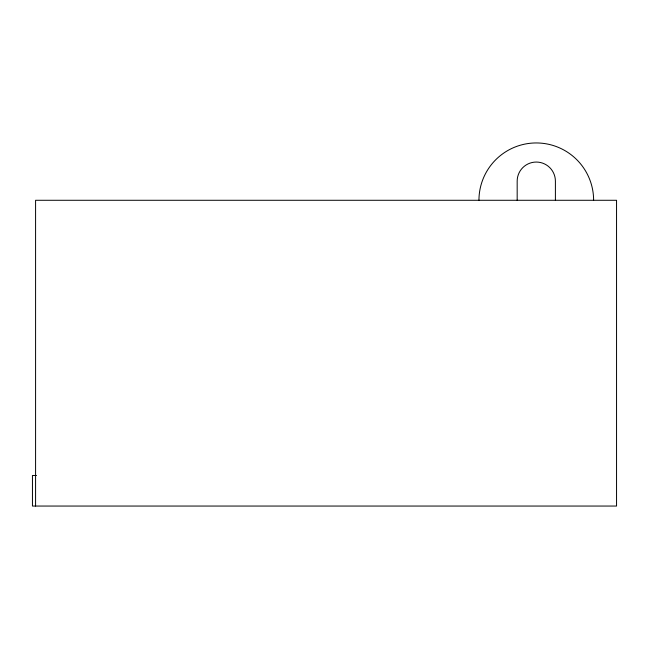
<?xml version="1.0" encoding="UTF-8"?>
<svg xmlns="http://www.w3.org/2000/svg" width="649" height="649" viewBox="0 0 649 649"><rect width="100%" height="100%" fill="white"/><g stroke="black" fill="none" stroke-linecap="round" stroke-linejoin="round"><path stroke-width="0.97" d="M36.498 475.474L32.45 475.474L32.45 506.05L616.55 506.05L616.55 200.281L35.581 200.281L35.581 506.05M555.398 200.281L555.398 181.168A19.113 19.113 0 0 0 536.285 162.055A19.113 19.113 0 0 0 517.172 181.168L517.172 200.281M478.954 200.281A57.331 57.331 0 0 1 536.285 142.95A57.331 57.331 0 0 1 593.616 200.281"/></g></svg>
